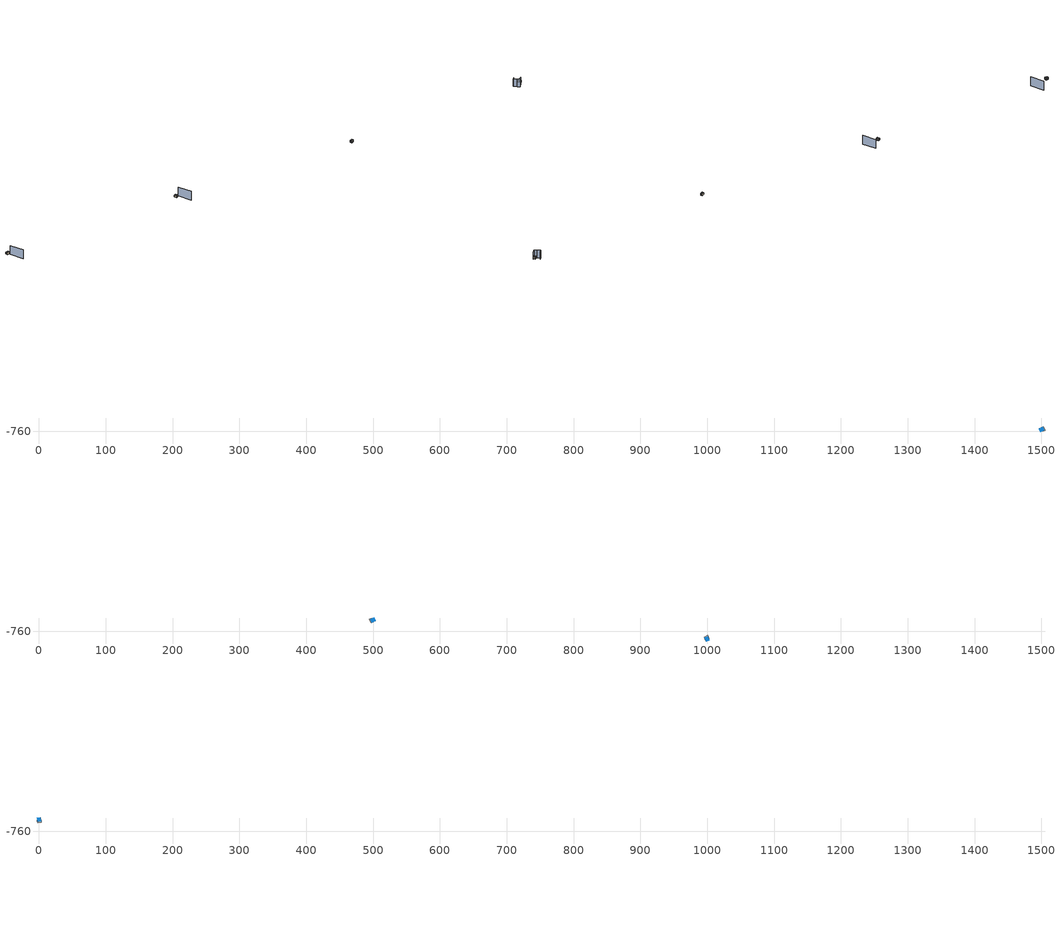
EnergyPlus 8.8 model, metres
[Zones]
3Perim
 floor adiabatic (115mmSandLimeBrick): 1498.81,-754.83 1501.17,-753.72 1503.73,-759.15 1501.37,-760.26 z5.33
 wall outside (U0-4): 1498.81,-754.83 1501.37,-760.26 z5.33:10.65
 wall to 3Core (115mmSandLimeBrick): 1503.73,-759.15 1501.17,-753.72 z5.33:10.65
 wall adiabatic (115mmSandLimeBrick): 1501.37,-760.26 1503.73,-759.15 / 1501.17,-753.72 1498.81,-754.83 z5.33:10.65
 window (Double): 1498.85,-754.92 1501.33,-760.17 z6.18:7.28
 ceiling adiabatic (115mmSandLimeBrick): 1498.81,-754.83 1501.37,-760.26 1503.14,-759.43 1500.58,-754 z10.65
 roof outside (U0-3): 1500.58,-754 1503.14,-759.43 1503.73,-759.15 1501.17,-753.72 z10.65
3Core
 floor adiabatic (115mmSandLimeBrick): 1501.17,-753.72 1502.91,-752.9 1505.47,-758.33 1503.73,-759.15 z5.33
 wall adiabatic (115mmSandLimeBrick): 1503.73,-759.15 1505.47,-758.33 1502.91,-752.9 1501.17,-753.72 z5.33:10.65
 ceiling adiabatic (115mmSandLimeBrick): 1501.17,-753.72 1503.73,-759.15 1505.03,-758.53 1502.48,-753.11 z10.65
 roof outside (U0-3): 1502.48,-753.11 1505.03,-758.53 1505.47,-758.33 1502.91,-752.9 z10.65
1Perim
 floor adiabatic (115mmSandLimeBrick): 501.08,-745.84 498.68,-746.85 496.34,-741.33 498.74,-740.31 z10.65
 wall outside (U0-4): 501.08,-745.84 498.74,-740.31 z10.65:15.98
 wall to 1Core (115mmSandLimeBrick): 496.34,-741.33 498.68,-746.85 z10.65:15.98
 wall adiabatic (115mmSandLimeBrick): 498.74,-740.31 496.34,-741.33 / 498.68,-746.85 501.08,-745.84 z10.65:15.98
 window (Double): 501.04,-745.74 498.78,-740.41 z11.5:12.61
 ceiling adiabatic (115mmSandLimeBrick): 501.08,-745.84 498.74,-740.31 496.94,-741.08 499.28,-746.6 z15.98
 roof outside (U0-3): 499.28,-746.6 496.94,-741.08 496.34,-741.33 498.68,-746.85 z15.98
1Core
 floor adiabatic (115mmSandLimeBrick): 498.68,-746.85 496.91,-747.61 494.56,-742.08 496.34,-741.33 z10.65
 wall adiabatic (115mmSandLimeBrick): 496.34,-741.33 494.56,-742.08 496.91,-747.61 498.68,-746.85 z10.65:15.98
 ceiling adiabatic (115mmSandLimeBrick): 498.68,-746.85 496.34,-741.33 495.01,-741.89 497.35,-747.42 z15.98
 roof outside (U0-3): 497.35,-747.42 495.01,-741.89 494.56,-742.08 496.91,-747.61 z15.98
2Perim
 floor adiabatic (115mmSandLimeBrick): 997.26,-772.96 996.12,-770.62 1001.52,-768 1002.66,-770.35 z10.65
 wall outside (U0-4): 997.26,-772.96 1002.66,-770.35 z10.65:15.98
 wall to 2Core (115mmSandLimeBrick): 1001.52,-768 996.12,-770.62 z10.65:15.98
 wall adiabatic (115mmSandLimeBrick): 1002.66,-770.35 1001.52,-768 / 996.12,-770.62 997.26,-772.96 z10.65:15.98
 window (Double): 997.35,-772.92 1002.57,-770.4 z11.5:12.61
 ceiling adiabatic (115mmSandLimeBrick): 997.26,-772.96 1002.66,-770.35 1001.81,-768.59 996.4,-771.2 z15.98
 roof outside (U0-3): 996.4,-771.2 1001.81,-768.59 1001.52,-768 996.12,-770.62 z15.98
2Core
 floor adiabatic (115mmSandLimeBrick): 996.12,-770.62 995.28,-768.88 1000.68,-766.27 1001.52,-768 z10.65
 wall adiabatic (115mmSandLimeBrick): 1001.52,-768 1000.68,-766.27 995.28,-768.88 996.12,-770.62 z10.65:15.98
 ceiling adiabatic (115mmSandLimeBrick): 996.12,-770.62 1001.52,-768 1000.89,-766.7 995.49,-769.32 z15.98
 roof outside (U0-3): 995.49,-769.32 1000.89,-766.7 1000.68,-766.27 995.28,-768.88 z15.98
0Perim
 floor adiabatic (115mmSandLimeBrick): 2.97,-741.95 3.44,-744.51 -2.46,-745.59 -2.93,-743.03 z15.98
 wall outside (U0-4): 2.97,-741.95 -2.93,-743.03 z15.98:21.31
 wall to 0Core (115mmSandLimeBrick): -2.46,-745.59 3.44,-744.51 z15.98:21.31
 wall adiabatic (115mmSandLimeBrick): -2.93,-743.03 -2.46,-745.59 / 3.44,-744.51 2.97,-741.95 z15.98:21.31
 window (Double): 2.87,-741.96 -2.83,-743.01 z16.83:17.93
 ceiling adiabatic (115mmSandLimeBrick): 2.97,-741.95 -2.93,-743.03 -2.58,-744.95 3.32,-743.87 z21.31
 roof outside (U0-3): 3.32,-743.87 -2.58,-744.95 -2.46,-745.59 3.44,-744.51 z21.31
0Core
 floor adiabatic (115mmSandLimeBrick): 3.44,-744.51 3.79,-746.41 -2.12,-747.49 -2.46,-745.59 z15.98
 wall adiabatic (115mmSandLimeBrick): -2.46,-745.59 -2.12,-747.49 3.79,-746.41 3.44,-744.51 z15.98:21.31
 ceiling adiabatic (115mmSandLimeBrick): 3.44,-744.51 -2.46,-745.59 -2.2,-747.01 3.7,-745.93 z21.31
 roof outside (U0-3): 3.7,-745.93 -2.2,-747.01 -2.12,-747.49 3.79,-746.41 z21.31
shading: 19.84,-728.38 34.57,-762.82 / 514.7,-728.38 529.44,-762.82 z0:25; 1496.78,-767.42 1490.24,-763.91 / 1490.24,-763.91 1483.25,-756.9 / 1483.25,-756.9 1488.08,-752.89 / 1502.24,-761.37 1498.75,-762.9 z0:21.31
[Site:GroundTemperature:BuildingSurface]
14, 14, 14, 14, 14, 14, 14, 14, 14, 14, 14, 14
[Site:GroundReflectance]
0.2, 0.2, 0.2, 0.2, 0.2, 0.2, 0.2, 0.2, 0.2, 0.2, 0.2, 0.2
[Site:GroundReflectance:SnowModifier]
1, 1
[Building]
Building: North Axis {deg}=0; Terrain=Suburbs; Loads Convergence Tolerance Value=.04; Temperature Convergence Tolerance Value {deltaC}=.4; Solar Distribution=MinimalShadowing; Maximum Number of Warmup Days=25
[Construction]
115mmSandLimeBrick: Plaster_0.005_115mmSandLimeBrick, Sand-Lime Brick_0.08_115mmSandLimeBrick, Plaster_0.08_115mmSandLimeBrick
U0-4: XPS Board_0.06_U0-4, General Concrete_0.2_U0-4
U0-3: XPS Board_0.12_U0-3, General Concrete_0.2_U0-3
Double: Generic Clear Glass 6mm_0.006_Double, ARGON_0.0013_Double, Generic Clear Glass 6mm_0.006_Double
[Material] Roughness=Rough; Thermal Absorptance=0.9
Name | Thickness {m} | Conductivity {W/m-K} | Density {kg/m3} | Specific Heat {J/kg-K} | Solar Absorptance | Visible Absorptance
Plaster_0.005_115mmSandLimeBrick | 0.005 | 1 | 2000 | 1130 | 0.6 | 0.6
Sand-Lime Brick_0.08_115mmSandLimeBrick | 0.08 | 0.56 | 1200 | 1000 | 0.6 | 0.6
Plaster_0.08_115mmSandLimeBrick | 0.08 | 1 | 2000 | 1130 | 0.6 | 0.6
XPS Board_0.06_U0-4 | 0.06 | 0.034 | 35 | 1400 | 0.6 | 0.6
General Concrete_0.2_U0-4; General Concrete_0.2_U0-3 | 0.2 | 2 | 2400 | 950 | 0.7 | 0.7
XPS Board_0.12_U0-3 | 0.12 | 0.034 | 35 | 1400 | 0.6 | 0.6
[WindowMaterial:Glazing]
Generic Clear Glass 6mm_0.006_Double: Optical Data Type=SpectralAverage; Window Glass Spectral Data Set=SpectralAverage; Thickness {m}=0.006; Solar Transmittance at Normal Incidence=0.68; Front Side Solar Reflectance at Normal Incidence=0.09; Back Side Solar Reflectance at Normal Incidence=0.1; Visible Transmittance at Normal Incidence=0.81; Front Side Visible Reflectance at Normal Incidence=0.11; Back Side Visible Reflectance at Normal Incidence=0.12; Infrared Transmittance at Normal Incidence=0; Front Side Infrared Hemispherical Emissivity=0.2; Back Side Infrared Hemispherical Emissivity=0.2; Conductivity {W/m-K}=0.9; Dirt Correction Factor for Solar and Visible Transmittance=1
[WindowMaterial:Gas]
ARGON_0.0013_Double: Gas Type=ARGON; Thickness {m}=0.0013
[EnergyManagementSystem:Sensor]
Name | Output:Variable or Output:Meter Index Key | Output:Variable or Output:Meter
OutdoorTemp | Environment | Site Outdoor Air Drybulb Temperature
OutdoorRelHumid | Environment | Site Outdoor Air Relative Humidity
USRNATVENT_0Perim; USRNATVENT_1Perim; USRNATVENT_2Perim; USRNATVENT_3Perim | AllOff | Schedule Value
[Zone] Type=1; Multiplier=1; Zone Inside Convection Algorithm=TARP; Zone Outside Convection Algorithm=DOE-2
Name | Volume {m3} | Floor Area {m2}
0Perim; 1Perim; 2Perim; 3Perim | 83.3418 | 15.6438
0Core; 1Core; 2Core; 3Core | 61.5572 | 11.5547
[People] Number of People Schedule=30HrWk; Number of People Calculation Method=People/Area; People per Zone Floor Area {person/m2}=0.05; Fraction Radiant=0.3; Sensible Heat Fraction=AUTOCALCULATE; Carbon Dioxide Generation Rate {m3/s-W}=3.82e-08; Enable ASHRAE 55 Comfort Warnings=No; Mean Radiant Temperature Calculation Type=ZoneAveraged; Clothing Insulation Calculation Method=DynamicClothingModelASHRAE55; Thermal Comfort Model 1 Type=AdaptiveASH55
Name | Zone or ZoneList | Activity Level Schedule | Work Efficiency Schedule | Air Velocity Schedule
People 0Perim | 0Perim | 0PerimPeopleActivity | 0PerimWorkEfficiency | 0PerimAirVelocity
People 0Core | 0Core | 0CorePeopleActivity | 0CoreWorkEfficiency | 0CoreAirVelocity
People 1Perim | 1Perim | 1PerimPeopleActivity | 1PerimWorkEfficiency | 1PerimAirVelocity
People 1Core | 1Core | 1CorePeopleActivity | 1CoreWorkEfficiency | 1CoreAirVelocity
People 2Perim | 2Perim | 2PerimPeopleActivity | 2PerimWorkEfficiency | 2PerimAirVelocity
People 2Core | 2Core | 2CorePeopleActivity | 2CoreWorkEfficiency | 2CoreAirVelocity
People 3Perim | 3Perim | 3PerimPeopleActivity | 3PerimWorkEfficiency | 3PerimAirVelocity
People 3Core | 3Core | 3CorePeopleActivity | 3CoreWorkEfficiency | 3CoreAirVelocity
[ElectricEquipment] Schedule=30HrWk; Design Level Calculation Method=Watts/Area; Watts per Zone Floor Area {W/m2}=15; Fraction Latent=0; Fraction Radiant=.2; Fraction Lost=0
Name | Zone or ZoneList
0Perim Equipment 1 | 0Perim
0Core Equipment 1 | 0Core
1Perim Equipment 1 | 1Perim
1Core Equipment 1 | 1Core
2Perim Equipment 1 | 2Perim
2Core Equipment 1 | 2Core
3Perim Equipment 1 | 3Perim
3Core Equipment 1 | 3Core
[Lights] Schedule=30HrWk; Design Level Calculation Method=Watts/Area; Watts per Zone Floor Area {W/m2}=10; Return Air Fraction=0; Fraction Radiant=.42; Fraction Visible=.18; Fraction Replaceable=1
Name | Zone or ZoneList
0Perim General lighting | 0Perim
0Core General lighting | 0Core
1Perim General lighting | 1Perim
1Core General lighting | 1Core
2Perim General lighting | 2Perim
2Core General lighting | 2Core
3Perim General lighting | 3Perim
3Core General lighting | 3Core
[Daylighting:Controls] Daylighting Method=SplitFlux; Lighting Control Type=Continuous; Minimum Input Power Fraction for Continuous or ContinuousOff Dimming Control=0.1; Minimum Light Output Fraction for Continuous or ContinuousOff Dimming Control=0.1; Number of Stepped Control Steps=3; Probability Lighting will be Reset When Needed in Manual Stepped Control=1; Glare Calculation Azimuth Angle of View Direction Clockwise from Zone y-Axis {deg}=0; Maximum Allowable Discomfort Glare Index=22; Fraction of Zone Controlled by Reference Point 1=1; Illuminance Setpoint at Reference Point 1 {lux}=500
Name | Zone | Glare Calculation Daylighting Reference Point | Daylighting Reference Point 1
0Perim_DaylCtrl | 0Perim | 0Perim_DaylRefPt1 | 0Perim_DaylRefPt1
0Core_DaylCtrl | 0Core | 0Core_DaylRefPt1 | 0Core_DaylRefPt1
1Perim_DaylCtrl | 1Perim | 1Perim_DaylRefPt1 | 1Perim_DaylRefPt1
1Core_DaylCtrl | 1Core | 1Core_DaylRefPt1 | 1Core_DaylRefPt1
2Perim_DaylCtrl | 2Perim | 2Perim_DaylRefPt1 | 2Perim_DaylRefPt1
2Core_DaylCtrl | 2Core | 2Core_DaylRefPt1 | 2Core_DaylRefPt1
3Perim_DaylCtrl | 3Perim | 3Perim_DaylRefPt1 | 3Perim_DaylRefPt1
3Core_DaylCtrl | 3Core | 3Core_DaylRefPt1 | 3Core_DaylRefPt1
[ZoneControl:Thermostat]
Name | Zone or ZoneList | Control Type Schedule | Control 1
0Perim Thermostat | 0Perim | 0PerimZoneControlTypeSched | Dual Setpoint - Zone 0Perim
0Core Thermostat | 0Core | 0CoreZoneControlTypeSched | Dual Setpoint - Zone 0Core
1Perim Thermostat | 1Perim | 1PerimZoneControlTypeSched | Dual Setpoint - Zone 1Perim
1Core Thermostat | 1Core | 1CoreZoneControlTypeSched | Dual Setpoint - Zone 1Core
2Perim Thermostat | 2Perim | 2PerimZoneControlTypeSched | Dual Setpoint - Zone 2Perim
2Core Thermostat | 2Core | 2CoreZoneControlTypeSched | Dual Setpoint - Zone 2Core
3Perim Thermostat | 3Perim | 3PerimZoneControlTypeSched | Dual Setpoint - Zone 3Perim
3Core Thermostat | 3Core | 3CoreZoneControlTypeSched | Dual Setpoint - Zone 3Core
[ThermostatSetpoint:DualSetpoint]
Name | Heating Setpoint Temperature Schedule | Cooling Setpoint Temperature Schedule
Dual Setpoint - Zone 0Perim | 0PerimHeating_SP_Sch | 0PerimCooling_SP_Sch
Dual Setpoint - Zone 0Core | 0CoreHeating_SP_Sch | 0CoreCooling_SP_Sch
Dual Setpoint - Zone 1Perim | 1PerimHeating_SP_Sch | 1PerimCooling_SP_Sch
Dual Setpoint - Zone 1Core | 1CoreHeating_SP_Sch | 1CoreCooling_SP_Sch
Dual Setpoint - Zone 2Perim | 2PerimHeating_SP_Sch | 2PerimCooling_SP_Sch
Dual Setpoint - Zone 2Core | 2CoreHeating_SP_Sch | 2CoreCooling_SP_Sch
Dual Setpoint - Zone 3Perim | 3PerimHeating_SP_Sch | 3PerimCooling_SP_Sch
Dual Setpoint - Zone 3Core | 3CoreHeating_SP_Sch | 3CoreCooling_SP_Sch
[Zone equipment]
0Perim: 0Perim Ideal Loads Air
0Core: 0Core Ideal Loads Air
1Perim: 1Perim Ideal Loads Air
1Core: 1Core Ideal Loads Air
2Perim: 2Perim Ideal Loads Air
2Core: 2Core Ideal Loads Air
3Perim: 3Perim Ideal Loads Air
3Core: 3Core Ideal Loads Air
[ZoneHVAC:IdealLoadsAirSystem] Maximum Heating Supply Air Temperature {C}=30; Minimum Cooling Supply Air Temperature {C}=18; Maximum Heating Supply Air Humidity Ratio {kgWater/kgDryAir}=0.01; Minimum Cooling Supply Air Humidity Ratio {kgWater/kgDryAir}=0.008; Heating Limit=NoLimit; Maximum Heating Air Flow Rate {m3/s}=100; Cooling Limit=NoLimit; Maximum Cooling Air Flow Rate {m3/s}=100; Heating Availability Schedule=AllOn; Cooling Availability Schedule=AllOn; Dehumidification Control Type=None; Humidification Control Type=None; Demand Controlled Ventilation Type=OccupancySchedule; Outdoor Air Economizer Type=DifferentialEnthalpy; Heat Recovery Type=Enthalpy; Sensible Heat Recovery Effectiveness=0.7; Latent Heat Recovery Effectiveness=0.65
Name | Design Specification Outdoor Air Object
0Perim Ideal Loads Air | 0PerimMinFreshAir
0Core Ideal Loads Air | 0CoreMinFreshAir
1Perim Ideal Loads Air | 1PerimMinFreshAir
1Core Ideal Loads Air | 1CoreMinFreshAir
2Perim Ideal Loads Air | 2PerimMinFreshAir
2Core Ideal Loads Air | 2CoreMinFreshAir
3Perim Ideal Loads Air | 3PerimMinFreshAir
3Core Ideal Loads Air | 3CoreMinFreshAir
[DesignSpecification:OutdoorAir] Outdoor Air Method=Sum; Outdoor Air Flow per Person {m3/s-person}=0.0005; Outdoor Air Flow per Zone Floor Area {m3/s-m2}=0.0005; Outdoor Air Schedule=30HrWk
0PerimMinFreshAir; 0CoreMinFreshAir; 1PerimMinFreshAir; 1CoreMinFreshAir; 2PerimMinFreshAir; 2CoreMinFreshAir; 3PerimMinFreshAir; 3CoreMinFreshAir
[ZoneVentilation:DesignFlowRate] Schedule=AllOn; Design Flow Rate Calculation Method=AirChanges/Hour; Air Changes per Hour {1/hr}=0; Ventilation Type=NATURAL; Fan Pressure Rise {Pa}=0; Fan Total Efficiency=1; Constant Term Coefficient=1; Temperature Term Coefficient=0; Velocity Term Coefficient=0; Velocity Squared Term Coefficient=0; Minimum Indoor Temperature {C}=18; Delta Temperature {deltaC}=1; Maximum Wind Speed {m/s}=40
Name | Zone or ZoneList
0Perim ScheduledVent | 0Perim
1Perim ScheduledVent | 1Perim
2Perim ScheduledVent | 2Perim
3Perim ScheduledVent | 3Perim
[EnergyManagementSystem:Actuator] Actuated Component Type=Schedule:Constant; Actuated Component Control Type=Schedule Value
Name | Actuated Component Unique
NATVENT_AVAIL_SCHED_ACTUATOR_0Perim | NATVENT_AVAIL_SCHED_0Perim
NATVENT_AVAIL_SCHED_ACTUATOR_1Perim | NATVENT_AVAIL_SCHED_1Perim
NATVENT_AVAIL_SCHED_ACTUATOR_2Perim | NATVENT_AVAIL_SCHED_2Perim
NATVENT_AVAIL_SCHED_ACTUATOR_3Perim | NATVENT_AVAIL_SCHED_3Perim
[EnergyManagementSystem:ProgramCallingManager]
My 0Perim_Setpoint_Schedule_Calculator_Example: BeginTimestepBeforePredictor; 0Perim_ErlEnforceBinary
My 1Perim_Setpoint_Schedule_Calculator_Example: BeginTimestepBeforePredictor; 1Perim_ErlEnforceBinary
My 2Perim_Setpoint_Schedule_Calculator_Example: BeginTimestepBeforePredictor; 2Perim_ErlEnforceBinary
My 3Perim_Setpoint_Schedule_Calculator_Example: BeginTimestepBeforePredictor; 3Perim_ErlEnforceBinary
[EnergyManagementSystem:Program]
0Perim_ErlEnforceBinary: IF (USRNATVENT_0Perim > 0); Set NATVENT_AVAIL_SCHED_ACTUATOR_0Perim = 1; ELSE; Set NATVENT_AVAIL_SCHED_ACTUATOR_0Perim = 0; ENDIF
1Perim_ErlEnforceBinary: IF (USRNATVENT_1Perim > 0); Set NATVENT_AVAIL_SCHED_ACTUATOR_1Perim = 1; ELSE; Set NATVENT_AVAIL_SCHED_ACTUATOR_1Perim = 0; ENDIF
2Perim_ErlEnforceBinary: IF (USRNATVENT_2Perim > 0); Set NATVENT_AVAIL_SCHED_ACTUATOR_2Perim = 1; ELSE; Set NATVENT_AVAIL_SCHED_ACTUATOR_2Perim = 0; ENDIF
3Perim_ErlEnforceBinary: IF (USRNATVENT_3Perim > 0); Set NATVENT_AVAIL_SCHED_ACTUATOR_3Perim = 1; ELSE; Set NATVENT_AVAIL_SCHED_ACTUATOR_3Perim = 0; ENDIF
[ZoneVentilation:WindandStackOpenArea] Opening Area {m2}=5.11436; Opening Effectiveness=0; Effective Angle {deg}=0; Height Difference {m}=0.275558; Discharge Coefficient for Opening=0.6; Minimum Indoor Temperature {C}=24; Maximum Indoor Temperature {C}=100; Delta Temperature {deltaC}=1; Minimum Outdoor Temperature {C}=22; Maximum Outdoor Temperature {C}=26; Maximum Wind Speed {m/s}=40
Name | Zone | Opening Area Fraction Schedule
0PerimNatVent_Buoy | 0Perim | NATVENT_AVAIL_SCHED_0Perim
1PerimNatVent_Buoy | 1Perim | NATVENT_AVAIL_SCHED_1Perim
2PerimNatVent_Buoy | 2Perim | NATVENT_AVAIL_SCHED_2Perim
3PerimNatVent_Buoy | 3Perim | NATVENT_AVAIL_SCHED_3Perim
[ZoneInfiltration:DesignFlowRate] Schedule=On; Design Flow Rate Calculation Method=AirChanges/Hour; Air Changes per Hour {1/hr}=2; Constant Term Coefficient=1; Temperature Term Coefficient=0; Velocity Term Coefficient=0; Velocity Squared Term Coefficient=0
Name | Zone or ZoneList
0PerimInfiltration | 0Perim
1PerimInfiltration | 1Perim
2PerimInfiltration | 2Perim
3PerimInfiltration | 3Perim
[WaterUse:Equipment] Peak Flow Rate {m3/s}=0
Name | Flow Rate Fraction Schedule | Target Temperature Schedule | Hot Water Supply Temperature Schedule | Cold Water Supply Temperature Schedule
DHW 0Perim | equipOffice | DHW Supply Temperature 0Perim | DHW Supply Temperature 0Perim | DHW Mains Temperature 0Perim
DHW 0Core | 60HrWk | DHW Supply Temperature 0Core | DHW Supply Temperature 0Core | DHW Mains Temperature 0Core
DHW 1Perim | equipOffice | DHW Supply Temperature 1Perim | DHW Supply Temperature 1Perim | DHW Mains Temperature 1Perim
DHW 1Core | 60HrWk | DHW Supply Temperature 1Core | DHW Supply Temperature 1Core | DHW Mains Temperature 1Core
DHW 2Perim | equipOffice | DHW Supply Temperature 2Perim | DHW Supply Temperature 2Perim | DHW Mains Temperature 2Perim
DHW 2Core | 60HrWk | DHW Supply Temperature 2Core | DHW Supply Temperature 2Core | DHW Mains Temperature 2Core
DHW 3Perim | equipOffice | DHW Supply Temperature 3Perim | DHW Supply Temperature 3Perim | DHW Mains Temperature 3Perim
DHW 3Core | 60HrWk | DHW Supply Temperature 3Core | DHW Supply Temperature 3Core | DHW Mains Temperature 3Core
[Schedule:Constant]
On: On/Off, 1
0PerimPeopleActivity; 0CorePeopleActivity; 1PerimPeopleActivity; 1CorePeopleActivity; 2PerimPeopleActivity; 2CorePeopleActivity; 3PerimPeopleActivity; 3CorePeopleActivity: Any Number, 125.28
0PerimAirVelocity; 0CoreAirVelocity; 1PerimAirVelocity; 1CoreAirVelocity; 2PerimAirVelocity; 2CoreAirVelocity; 3PerimAirVelocity; 3CoreAirVelocity: Any Number, 0.2
0PerimWorkEfficiency; 0CoreWorkEfficiency; 1PerimWorkEfficiency; 1CoreWorkEfficiency; 2PerimWorkEfficiency; 2CoreWorkEfficiency; 3PerimWorkEfficiency; 3CoreWorkEfficiency: Any Number, 0
0PerimHeating_SP_Sch; 0PerimCooling_SP_Sch; 0CoreHeating_SP_Sch; 0CoreCooling_SP_Sch; 1PerimHeating_SP_Sch; 1PerimCooling_SP_Sch; 1CoreHeating_SP_Sch; 1CoreCooling_SP_Sch; 2PerimHeating_SP_Sch; 2PerimCooling_SP_Sch; 2CoreHeating_SP_Sch; 2CoreCooling_SP_Sch; 3PerimHeating_SP_Sch; 3PerimCooling_SP_Sch; 3CoreHeating_SP_Sch; 3CoreCooling_SP_Sch: Temperature, 24
0PerimZoneControlTypeSched; 0CoreZoneControlTypeSched; 1PerimZoneControlTypeSched; 1CoreZoneControlTypeSched; 2PerimZoneControlTypeSched; 2CoreZoneControlTypeSched; 3PerimZoneControlTypeSched; 3CoreZoneControlTypeSched: Any Number, 4
NATVENT_AVAIL_SCHED_0Perim; NATVENT_AVAIL_SCHED_1Perim; NATVENT_AVAIL_SCHED_2Perim; NATVENT_AVAIL_SCHED_3Perim: Fraction, 1
DHW Supply Temperature 0Perim; DHW Supply Temperature 0Core; DHW Supply Temperature 1Perim; DHW Supply Temperature 1Core; DHW Supply Temperature 2Perim; DHW Supply Temperature 2Core; DHW Supply Temperature 3Perim; DHW Supply Temperature 3Core: Temperature, 65
DHW Mains Temperature 0Perim; DHW Mains Temperature 0Core; DHW Mains Temperature 1Perim; DHW Mains Temperature 1Core; DHW Mains Temperature 2Perim; DHW Mains Temperature 2Core; DHW Mains Temperature 3Perim; DHW Mains Temperature 3Core: Temperature, 10
[Schedule:Year]
30HrWk: 30HrWk, 1, 1, 12, 31
AllOn: AllOn, 1, 1, 12, 31
equipOffice: equipOffice, 1, 1, 12, 31
AllOff: AllOff, 1, 1, 12, 31
60HrWk: 60HrWk, 1, 1, 12, 31
[Schedule:Week:Daily]
30HrWk: 30HrWkDay, 30HrWkDay, 30HrWkDay, 30HrWkDay, 30HrWkDay, 30HrWkDay, 30HrWkDay, 30HrWkDay, 30HrWkDay, 30HrWkDay, 30HrWkDay, 30HrWkDay
AllOn: AllOn, AllOn, AllOn, AllOn, AllOn, AllOn, AllOn, AllOn, AllOn, AllOn, AllOn, AllOn
equipOffice: equipOfficeWeekEnd, equipOffice, equipOffice, equipOffice, equipOffice, equipOffice, equipOfficeWeekEnd, equipOfficeWeekEnd, equipOffice, equipOffice, equipOffice, equipOffice
AllOff: AllOff, AllOff, AllOff, AllOff, AllOff, AllOff, AllOff, AllOff, AllOff, AllOff, AllOff, AllOff
60HrWk: 60HrWkDay, 60HrWkDay, 60HrWkDay, 60HrWkDay, 60HrWkDay, 60HrWkDay, 60HrWkDay, 60HrWkDay, 60HrWkDay, 60HrWkDay, 60HrWkDay, 60HrWkDay
[Schedule:Day:Hourly]
30HrWkDay; equipOffice; equipOfficeWeekEnd: 0.1, 0.1, 0.1, 0.1, 0.1, 0.1, 0.1, 0.2, 0.4, 0.6, 0.8, 0.8, 0.4, 0.6, 0.8, 0.8, 0.4, 0.2, 0.1, 0.1, 0.1, 0.1, 0.1, 0.1
AllOn: 1, 1, 1, 1, 1, 1, 1, 1, 1, 1, 1, 1, 1, 1, 1, 1, 1, 1, 1, 1, 1, 1, 1, 1
AllOff: 0, 0, 0, 0, 0, 0, 0, 0, 0, 0, 0, 0, 0, 0, 0, 0, 0, 0, 0, 0, 0, 0, 0, 0
60HrWkDay: 0.2, 0.2, 0.2, 0.2, 0.2, 0.2, 0.2, 0.4, 0.8, 0.8, 1, 1, 0.8, 1, 1, 1, 0.8, 0.4, 0.2, 0.2, 0.2, 0.2, 0.2, 0.2
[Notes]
----  This file was generated with Archsim v.4.0.2.17
-------------------------ERL SENSORS--------------------------
115mmSandLimeBrick GasType: Partition
